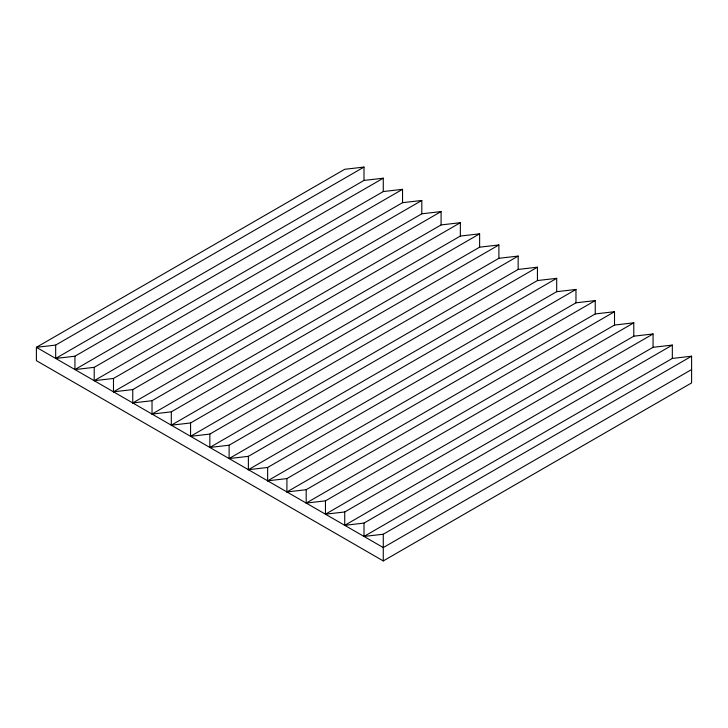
<?xml version="1.0" encoding="UTF-8"?>
<svg xmlns="http://www.w3.org/2000/svg" width="728" height="728" viewBox="0 0 728 728"><rect width="100%" height="100%" fill="white"/><g stroke="black" fill="none" stroke-linecap="round" stroke-linejoin="round"><path stroke-width="1.09" d="M55.674 345.09L364 167.076L364 180.426L55.674 358.44L55.674 345.09L36.4 347.311L36.4 360.66L383.274 560.924L691.6 382.91L691.6 356.21L672.326 358.44L364 536.445L364 523.095L672.326 345.09L672.326 358.44M74.938 356.21L383.274 178.196L383.274 191.555L74.938 369.56L74.938 356.21L55.674 358.44M94.212 367.34L402.539 189.326L402.539 202.675L94.212 380.689L94.212 367.34L74.938 369.56M113.486 378.46L421.812 200.455L421.812 213.804L113.486 391.819L113.486 378.46L94.212 380.689M132.751 389.589L441.086 211.575L441.086 224.925L132.751 402.939L132.751 389.589L113.486 391.819M152.025 400.719L460.351 222.704L460.351 236.054L152.025 414.068L152.025 400.719L132.751 402.939M171.298 411.839L479.625 233.825L479.625 247.183L171.298 425.188L171.298 411.839L152.025 414.068M190.563 422.968L498.898 244.954L498.898 258.304L190.563 436.318L190.563 422.968L171.298 425.188M209.837 434.088L518.163 256.083L518.163 269.433L209.837 447.447L209.837 434.088L190.563 436.318M229.102 445.218L537.437 267.203L537.437 280.553L229.102 458.567L229.102 445.218L209.837 447.447M248.375 456.347L556.702 278.333L556.702 291.682L248.375 469.697L248.375 456.347L229.102 458.567M267.649 467.467L575.975 289.453L575.975 302.812L267.649 480.817L267.649 467.467L248.375 469.697M286.914 478.596L595.249 300.582L595.249 313.932L286.914 491.946L286.914 478.596L267.649 480.817M306.188 489.716L614.514 311.711L614.514 325.061L306.188 503.075L306.188 489.716L286.914 491.946M325.462 500.846L633.788 322.832L633.788 336.181L325.462 514.195L325.462 500.846L306.188 503.075M344.726 511.975L653.062 333.961L653.062 347.311L344.726 525.325L344.726 511.975L325.462 514.195M364 536.445L383.274 534.225L691.6 356.21M691.6 369.56L383.274 547.574L36.4 347.311L344.726 169.296L364 167.076M364 180.426L383.274 178.196M383.274 191.555L402.539 189.326M402.539 202.675L421.812 200.455M421.812 213.804L441.086 211.575M441.086 224.925L460.351 222.704M460.351 236.054L479.625 233.825M479.625 247.183L498.898 244.954M498.898 258.304L518.163 256.083M518.163 269.433L537.437 267.203M537.437 280.553L556.702 278.333M556.702 291.682L575.975 289.453M575.975 302.812L595.249 300.582M595.249 313.932L614.514 311.711M614.514 325.061L633.788 322.832M633.788 336.181L653.062 333.961M653.062 347.311L672.326 345.09M344.726 525.325L364 523.095M383.274 534.225L383.274 560.924"/></g></svg>
